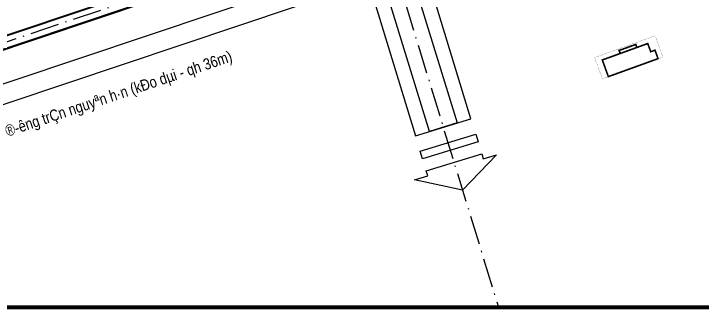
# Model space of a CAD drawing. Header units: metres. Extents: x 551291 to 569219, y 2064429 to 2066248.
# Drawn here: x 552507.6 to 552721.3, y 2065299.3 to 2065391 of the extents above; entities that cross this region are included whole.
import ezdxf

# ---------------------------------------------------------------- set-up
doc = ezdxf.new("R2010")
doc.units = ezdxf.units.M
doc.linetypes.add('ACAD_ISO10W100', pattern=[18.5, 12, -3, 0.5, -3])
doc.linetypes.add('HIDDEN', pattern=[0.375, 0.25, -0.125])
doc.layers.add('-CONCRETE', color=1, linetype='CONTINUOUS', lineweight=35)
doc.layers.add('-WALL', color=4, linetype='CONTINUOUS', lineweight=35)
for name, color, linetype in [('BoThamCo', 94, 'CONTINUOUS'), ('ghi_chu', 7, 'CONTINUOUS'), ('Khung ban ve', 7, 'CONTINUOUS'), ('LogDg', 7, 'CONTINUOUS'), ('TimDg', 222, 'CONTINUOUS'), ('ViaHeS', 32, 'CONTINUOUS')]:
    doc.layers.add(name, color=color, linetype=linetype)
doc.styles.add('avantH', font='', dxfattribs={"height": 10})
doc.styles.get('avantH').set_extended_font_data('.VnAvantH')

msp = doc.modelspace()

# ---------------------------------------------------------------- linework, layer by layer
at = {"layer": '-CONCRETE', "color": 1, "linetype": 'HIDDEN', "ltscale": 10, "const_width": 0.05}
msp.add_lwpolyline([(552690.239, 2065370.786), (552687.859, 2065377.369), (552706.666, 2065384.172), (552709.047, 2065377.589)], close=True, dxfattribs=at)
at = {"layer": '-WALL', "const_width": 0.5}
for points in [[(552692.12, 2065371.467), (552690.25, 2065376.639), (552704.355, 2065381.741), (552705.273, 2065379.202), (552706.59, 2065379.678), (552707.542, 2065377.045), (552692.12, 2065371.467)], [(552695.798, 2065378.645), (552695.458, 2065379.586), (552700.63, 2065381.456), (552700.97, 2065380.516)]]:
    msp.add_lwpolyline(points, dxfattribs=at)
at = {"layer": 'BoThamCo'}
msp.add_lwpolyline([(552718.044, 2065455.462), (552429.533, 2065358.64, 0.4142136), (552429.06, 2065357.69), (552429.697, 2065355.794, 0.4142136), (552430.646, 2065355.321), (552719.158, 2065452.144, 1)], format="xyb", close=True, dxfattribs=at)
at = {"layer": 'Khung ban ve', "const_width": 1.2}
msp.add_lwpolyline([(552184.57, 2066109.888), (553434.57, 2066109.888), (553434.57, 2065299.888), (552184.57, 2065299.888)], close=True, dxfattribs=at)
at = {"layer": 'LogDg'}
for points in [[(552942.419, 2065491.71, -0.1246658), (552922.237, 2065500.705, 0.2629368), (552902.792, 2065503.705, -0.0093449), (552867.164, 2065491.003), (552762.255, 2065455.796, 0.4052568), (552752.667, 2065437.241), (552761.566, 2065407.756), (552750.078, 2065404.289), (552741.551, 2065432.54, 0.4232274), (552722.419, 2065442.427), (552636.046, 2065413.441, 0.4065199), (552630.942, 2065403.512), (552645.176, 2065357.079), (552636.571, 2065354.441), (552622.53, 2065400.244, 0.4219493), (552612.336, 2065405.484), (552485.863, 2065363.04, 0.3468311)], [(552717.964, 2065455.7), (552429.453, 2065358.877, 0.4142136), (552428.823, 2065357.61), (552429.46, 2065355.714, 0.4142136), (552430.726, 2065355.084), (552719.237, 2065451.907, 1), (552717.964, 2065455.7)]]:
    msp.add_lwpolyline(points, format="xyb", dxfattribs=at)
at = {"layer": 'LogDg', "ltscale": 0.75}
for points in [[(552633.734, 2065348.342), (552650.944, 2065353.617), (552651.698, 2065351.283), (552634.453, 2065345.995)], [(552653.307, 2065345.972), (552657.413, 2065347.231), (552646.823, 2065336.281), (552631.955, 2065339.425), (552636.062, 2065340.684), (552635.582, 2065342.248), (552652.827, 2065347.536)]]:
    msp.add_lwpolyline(points, close=True, dxfattribs=at)
at = {"layer": 'TimDg', "linetype": 'ACAD_ISO10W100', "ltscale": 0.75}
msp.add_lwpolyline([(553434.57, 2065805.641), (553218.349, 2065684.991), (553047.591, 2065585.777, -0.0506838), (552863.37, 2065502.387), (552414.423, 2065351.723), (552250.07, 2065299.888)], format="xyb", dxfattribs=at)
msp.add_lwpolyline([(552620.873, 2065421.006), (552658, 2065299.888)], dxfattribs=at)
msp.add_lwpolyline([(552620.873, 2065421.006), (552658, 2065299.888)], dxfattribs=at)
msp.add_lwpolyline([(552620.873, 2065421.006), (552658, 2065299.888)], dxfattribs=at)
at = {"layer": 'ViaHeS', "elevation": 0}
msp.add_lwpolyline([(552488.122, 2065357.469), (552612.874, 2065399.336), (552619.08, 2065396.146), (552632.269, 2065353.122), (552649.478, 2065358.397), (552636.151, 2065401.875), (552639.425, 2065408.246), (552726.49, 2065437.464), (552735.148, 2065432.99), (552744.333, 2065402.555), (552767.31, 2065409.49), (552757.912, 2065440.629), (552762.526, 2065449.558), (552869.097, 2065485.323, 0.0085451), (552901.888, 2065496.954, -0.2491929), (552920.498, 2065494.512, 0.0997504), (552938.895, 2065486.295, -0.256949)], format="xyb", dxfattribs=at)

# ---------------------------------------------------------------- texts
at = {"layer": 'ghi_chu', "style": 'avantH', "width": 0.85}
msp.add_text('®\xadêng trÇn nguyªn h·n (kĐo dµi - qh 36m)', height=3.5, rotation=18.5515, dxfattribs=at).set_placement((552505.606, 2065352.789, 0))

doc.saveas('drawing.dxf')
